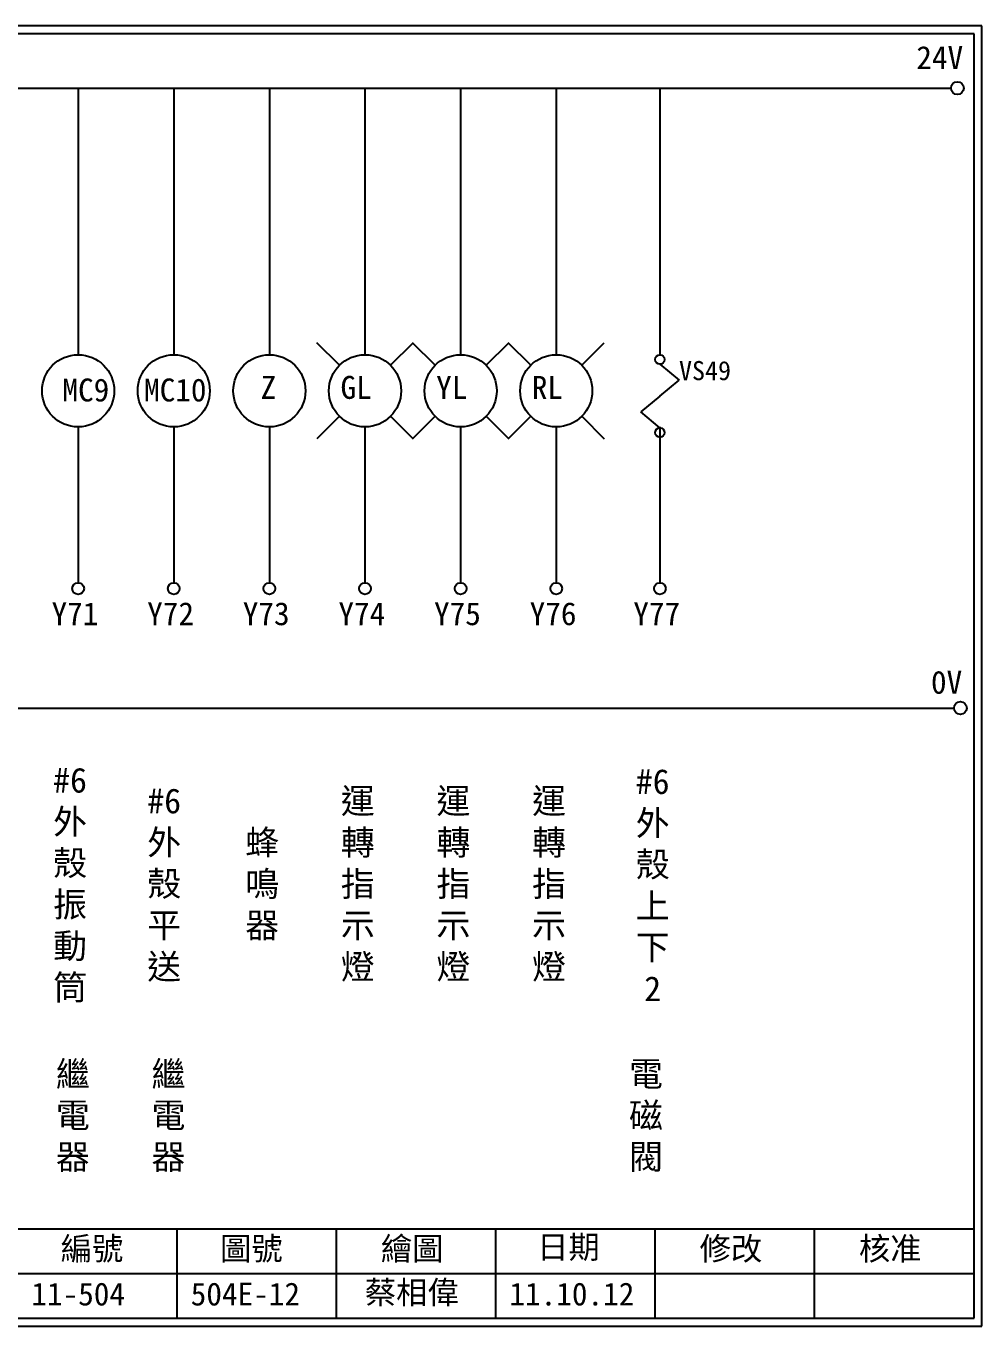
# Model space of a CAD drawing. Extents: x 926 to 1213, y 3 to 207.
# Drawn here: x 1062.8 to 1212.7, y 3 to 207 of the extents above; entities that cross this region are included whole.
import ezdxf

# ---------------------------------------------------------------- set-up
doc = ezdxf.new("R2010")
doc.units = 0
doc.layers.get('0').update_dxf_attribs({"linetype": 'CONTINUOUS'})
doc.layers.add('圖框層', color=7, linetype='CONTINUOUS')
doc.layers.add('標尺寸層', color=3, linetype='CONTINUOUS')
doc.styles.add('CNS', font='romanc.shx', dxfattribs={"bigfont": 'chineset.shx'})
doc.styles.add('STSL', font='KAIU.TTF')

msp = doc.modelspace()

# ---------------------------------------------------------------- linework, layer by layer
for centre in [(1208.88, 197.22), (1209.36, 99.96)]:
    msp.add_circle(centre, 1)
at = {"layer": '圖框層', "color": 7}
for p, q in [((1212.74, 206.97), (925.74, 206.97)), ((1212.74, 3), (1212.74, 206.97)), ((1211.49, 205.72), (926.99, 205.72)), ((1211.49, 4.25), (1211.49, 205.72)), ((926.99, 18.25), (1211.49, 18.25)), ((1086.49, 4.25), (1086.49, 18.25)), ((1111.49, 4.25), (1111.49, 18.25)), ((1136.49, 4.25), (1136.49, 18.25)), ((1161.49, 4.25), (1161.49, 18.25)), ((1186.49, 4.25), (1186.49, 18.25)), ((1061.49, 11.25), (1211.49, 11.25)), ((926.99, 4.25), (1211.49, 4.25)), ((925.74, 3), (1212.74, 3))]:
    msp.add_line(p, q, dxfattribs=at)
at = {"layer": '標尺寸層', "color": 7}
for p, q in [((930.28, 197.22), (1207.88, 197.22)), ((1070.95, 197.22), (1070.95, 155.39)), ((1085.95, 197.22), (1085.95, 155.39)), ((1100.95, 197.22), (1100.95, 155.39)), ((1115.95, 197.22), (1115.95, 155.39)), ((1130.95, 197.22), (1130.95, 155.39)), ((1145.95, 197.22), (1145.95, 155.39)), ((1162.21, 197.22), (1162.21, 155.39)), ((1111.95, 153.73), (1108.41, 157.27)), ((1119.96, 153.73), (1123.49, 157.27)), ((1126.95, 153.73), (1123.41, 157.27)), ((1134.96, 153.73), (1138.49, 157.27)), ((1141.95, 153.73), (1138.41, 157.27)), ((1149.96, 153.73), (1153.49, 157.27)), ((1162.21, 153.89), (1165.21, 151.4)), ((1162.21, 148.91), (1165.21, 151.4)), ((1162.21, 148.91), (1159.21, 146.42)), ((1111.95, 145.73), (1108.41, 142.19)), ((1119.96, 145.73), (1123.49, 142.19)), ((1126.95, 145.73), (1123.41, 142.19)), ((1134.96, 145.73), (1138.49, 142.19)), ((1141.95, 145.73), (1138.41, 142.19)), ((1149.96, 145.73), (1153.49, 142.19)), ((1162.21, 143.93), (1159.21, 146.42)), ((1070.95, 144.07), (1070.95, 119.62)), ((1085.95, 144.07), (1085.95, 119.62)), ((1100.95, 144.07), (1100.95, 119.62)), ((1115.95, 144.07), (1115.95, 119.62)), ((1130.95, 144.07), (1130.95, 119.62)), ((1145.95, 144.07), (1145.95, 119.62)), ((1162.21, 144.07), (1162.21, 119.62)), ((930.49, 99.96), (1208.36, 99.96))]:
    msp.add_line(p, q, dxfattribs=at)
for centre, radius in [((1070.95, 149.73), 5.66), ((1085.95, 149.73), 5.66), ((1100.95, 149.73), 5.66), ((1115.95, 149.73), 5.66), ((1130.95, 149.73), 5.66), ((1145.95, 149.73), 5.66), ((1162.21, 154.64), 0.751), ((1162.21, 143.18), 0.751), ((1070.95, 118.7), 0.92), ((1085.95, 118.7), 0.92), ((1100.95, 118.7), 0.92), ((1115.95, 118.7), 0.92), ((1130.95, 118.7), 0.92), ((1145.95, 118.7), 0.92), ((1162.21, 118.7), 0.92)]:
    msp.add_circle(centre, radius, dxfattribs=at)

# ---------------------------------------------------------------- texts
at = {"layer": '圖框層', "color": 4, "style": 'STSL'}
for s, height, p in [('24V', 3.6, (1202.44, 200.22)), ('VS49', 3, (1165.21, 151.4)), ('MC9', 3.6, (1068.49, 148.06)), ('MC10', 3.6, (1081.29, 148.06)), ('Z', 3.6, (1099.58, 148.47)), ('GL', 3.6, (1112.11, 148.47)), ('YL', 3.6, (1127.11, 148.47)), ('RL', 3.6, (1142.11, 148.47)), ('Y71', 3.6, (1066.78, 112.96)), ('Y72', 3.6, (1081.78, 112.96)), ('Y73', 3.6, (1096.78, 112.96)), ('Y74', 3.6, (1111.78, 112.96)), ('Y75', 3.6, (1126.78, 112.96)), ('Y76', 3.6, (1141.78, 112.96)), ('Y77', 3.6, (1158.04, 112.96)), ('0V', 3.6, (1204.74, 102.2)), ('編號', 3.6, (1068.21, 13.34)), ('圖號', 3.6, (1093.21, 13.34)), ('繪圖', 3.6, (1118.44, 13.34)), ('日期', 3.6, (1142.96, 13.59)), ('修改', 3.6, (1168.44, 13.34)), ('核准', 3.6, (1193.44, 13.34)), ('蔡相偉', 3.6, (1115.93, 6.47)), ('11-504', 3.6, (1063.61, 6.22)), ('504E-12', 3.6, (1088.61, 6.22)), ('11.10.12', 3.6, (1138.61, 6.22))]:
    msp.add_text(s, height=height, dxfattribs=at).set_placement(p)
at = {"layer": '標尺寸層', "color": 7, "char_height": 3.9, "attachment_point": 5, "style": 'CNS'}
for s, insert, width in [('{\\fDFKai-SB|b0|i0|c136|p65;#6外殼振動筒}', (1069.68, 72.17), 2.8481), ('{\\fDFKai-SB|b0|i0|c136|p65;#6外殼上下2}', (1161.08, 72.17), 2.8481), ('{\\fDFKai-SB|b0|i0|c136|p65;運轉指示燈}', (1114.82, 72.17), 2.8481), ('{\\fDFKai-SB|b0|i0|c136|p65;運轉指示燈}', (1129.82, 72.17), 2.8481), ('{\\fDFKai-SB|b0|i0|c136|p65;運轉指示燈}', (1144.82, 72.17), 2.8481), ('{\\fDFKai-SB|b0|i0|c136|p65;#6外殼平送}', (1084.45, 72.17), 2.8481), ('{\\fDFKai-SB|b0|i0|c136|p65;蜂鳴器}', (1099.82, 72.17), 2.8481), ('{\\fDFKai-SB|b0|i0|c136|p65;繼電器}', (1070.12, 35.84), 8.6627), ('{\\fDFKai-SB|b0|i0|c136|p65;繼電器}', (1085.12, 35.84), 8.6627), ('{\\fDFKai-SB|b0|i0|c136|p65;電磁閥}', (1160.03, 35.84), 8.6627)]:
    msp.add_mtext(s, dxfattribs=dict(at, insert=insert, width=width))

doc.saveas('drawing.dxf')
